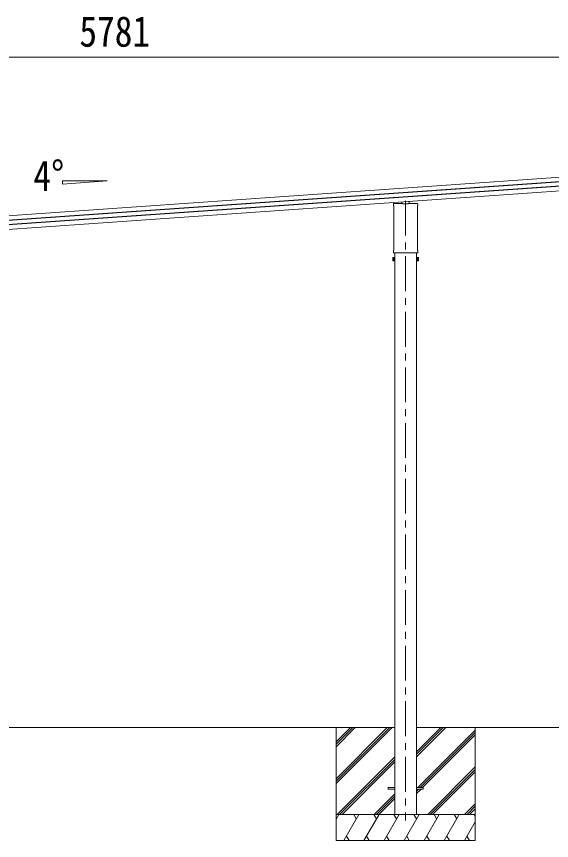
# Model space of a CAD drawing. Units: millimetres at full size, sheet at 1:40; details may follow other scales. Extents: x -11243 to 11243, y -7760 to 7760.
# Drawn here: x 4439 to 7516, y -5093 to -353 of the extents above; entities that cross this region are included whole.
import ezdxf
from ezdxf.enums import TextEntityAlignment as Align

# ---------------------------------------------------------------- set-up
doc = ezdxf.new("R2010")
doc.units = ezdxf.units.MM
doc.header["$LTSCALE"] = 40
doc.linetypes.add('CHAIN1', pattern=[8, 5, -1, 1, -1])
for name, color, linetype, lineweight in [('0-0_0', 7, 'Continuous', 9), ('0-1_本体', 5, 'CHAIN1', 9), ('0-3_ELV2', 4, 'Continuous', 9), ('0-6_OTH_LINE', 6, 'Continuous', 9), ('0-7_SHAPE', 4, 'Continuous', 9)]:
    doc.layers.add(name, color=color, linetype=linetype, lineweight=lineweight)
doc.styles.add('ＭＳ ゴシック', font='')
doc.styles.get('ＭＳ ゴシック').set_extended_font_data('MS Gothic')

msp = doc.modelspace()

# ---------------------------------------------------------------- linework, layer by layer
at = {"layer": '0-0_0'}
for p, q in [((3439.4, -4443.12), (6614.44, -4443.12)), ((6276.94, -4443.12), (6276.94, -5093.12)), ((6276.94, -4737.3), (6571.12, -4443.12)), ((6276.94, -4751.44), (6585.26, -4443.12)), ((6276.94, -4765.58), (6599.4, -4443.12)), ((6276.94, -4553.45), (6387.27, -4443.12)), ((6276.94, -4539.31), (6373.13, -4443.12)), ((6276.94, -4525.17), (6358.99, -4443.12)), ((6739.44, -4611.45), (6907.77, -4443.12)), ((6739.44, -4597.31), (6893.63, -4443.12)), ((6739.44, -4583.17), (6879.49, -4443.12)), ((6739.44, -4443.12), (7965.93, -4443.12)), ((7076.94, -4443.12), (7076.94, -5093.12)), ((6746.12, -4788.62), (7076.94, -4457.8)), ((6760.26, -4788.62), (7076.94, -4471.94)), ((6774.4, -4788.62), (7076.94, -4486.09)), ((6283.25, -4943.12), (6614.44, -4611.93)), ((6297.39, -4943.12), (6614.44, -4626.08)), ((6311.53, -4943.12), (6614.44, -4640.22)), ((6803.75, -4943.12), (7076.94, -4669.93)), ((6817.89, -4943.12), (7076.94, -4684.07)), ((6832.03, -4943.12), (7076.94, -4698.22)), ((6614.44, -4824.06), (6495.38, -4943.12)), ((6739.44, -4823.58), (6765.4, -4797.62)), ((6739.44, -4809.44), (6751.26, -4797.62)), ((6509.52, -4943.12), (6614.44, -4838.21)), ((6523.67, -4943.12), (6614.44, -4852.35)), ((7015.88, -4943.12), (7076.94, -4882.06)), ((7030.02, -4943.12), (7076.94, -4896.21)), ((7044.17, -4943.12), (7076.94, -4910.35)), ((7076.94, -4943.12), (6276.94, -4943.12)), ((6276.94, -4970.63), (6292.82, -4943.12)), ((6321.69, -5093.12), (6408.29, -4943.12)), ((6393.29, -4969.1), (6378.29, -4943.12)), ((6437.16, -5093.12), (6523.76, -4943.12)), ((6508.76, -4969.11), (6493.76, -4943.12)), ((6552.63, -5093.12), (6639.23, -4943.12)), ((6624.23, -4969.1), (6609.23, -4943.12)), ((6668.1, -5093.12), (6754.7, -4943.12)), ((6739.7, -4969.1), (6724.7, -4943.12)), ((6783.57, -5093.12), (6870.17, -4943.12)), ((6855.17, -4969.1), (6840.17, -4943.12)), ((6899.04, -5093.12), (6985.64, -4943.12)), ((6955.64, -4943.12), (6970.64, -4969.1)), ((7071.11, -4943.12), (7076.94, -4953.22)), ((7014.51, -5093.12), (7076.94, -4984.98)), ((6336.68, -5067.14), (6351.68, -5093.12)), ((6452.16, -5067.14), (6467.15, -5093.12)), ((6567.63, -5067.14), (6582.63, -5093.12)), ((6683.1, -5067.14), (6698.09, -5093.12)), ((6798.57, -5067.14), (6813.56, -5093.12)), ((6914.04, -5067.14), (6929.03, -5093.12)), ((7029.51, -5067.14), (7044.5, -5093.12)), ((6276.94, -5093.12), (7076.94, -5093.12))]:
    msp.add_line(p, q, dxfattribs=at)
at = {"layer": '0-1_本体'}
msp.add_line((6676.94, -1412.3), (6676.94, -4977.86), dxfattribs=at)
at = {"layer": '0-3_ELV2'}
for p, q in [((2214.22, -1651.02), (7828.92, -1258.4)), ((2216.03, -1676.92), (7830.73, -1284.3)), ((2216.12, -1678.31), (7830.83, -1285.7)), ((2217.75, -1701.54), (7832.45, -1308.92)), ((2217.85, -1702.95), (7832.55, -1310.33)), ((2219.66, -1728.83), (7834.36, -1336.21)), ((6655.94, -1428.22), (6655.94, -1418.38)), ((6697.94, -1428.22), (6697.94, -1415.44)), ((6606.69, -1437.22), (6606.69, -1432.47)), ((6608.48, -1440.69), (6608.48, -1440.69)), ((6608.69, -1441.1), (6608.69, -1697.85)), ((6610.94, -1428.22), (6660.94, -1428.22)), ((6661.44, -1430.22), (6661.44, -1428.72)), ((6692.44, -1430.22), (6661.44, -1430.22)), ((6692.44, -1428.72), (6692.44, -1430.22)), ((6692.94, -1428.22), (6742.94, -1428.22)), ((6745.19, -1697.85), (6745.19, -1441.1)), ((6745.4, -1440.69), (6745.4, -1440.69)), ((6747.19, -1432.47), (6747.19, -1437.22)), ((6606.69, -1709.72), (6606.69, -1701.72)), ((6608.48, -1698.26), (6608.48, -1698.26)), ((6745.4, -1698.26), (6745.4, -1698.26)), ((6747.19, -1701.72), (6747.19, -1709.72)), ((6602.94, -1740.62), (6603.7, -1739.31)), ((6602.94, -1740.62), (6602.94, -1757.62)), ((6609.94, -1739.31), (6603.7, -1739.31)), ((6609.94, -1744.22), (6603.7, -1744.22)), ((6608.39, -1713.12), (6608.39, -1713.12)), ((6608.69, -1713.22), (6608.67, -1713.22)), ((6608.69, -1713.22), (6745.19, -1713.22)), ((6609.94, -1758.94), (6609.94, -1739.31)), ((6609.94, -1739.92), (6612.44, -1739.92)), ((6614.44, -1713.22), (6614.44, -4943.12)), ((6739.44, -4943.12), (6739.44, -1713.22)), ((6743.94, -1739.92), (6741.44, -1739.92)), ((6743.94, -1758.94), (6743.94, -1739.31)), ((6743.94, -1739.31), (6750.18, -1739.31)), ((6743.94, -1744.22), (6750.18, -1744.22)), ((6745.21, -1713.22), (6745.19, -1713.22)), ((6750.94, -1740.62), (6750.18, -1739.31)), ((6750.94, -1740.62), (6750.94, -1757.62)), ((6602.94, -1757.62), (6603.7, -1758.94)), ((6609.94, -1754.03), (6603.7, -1754.03)), ((6609.94, -1758.94), (6603.7, -1758.94)), ((6612.44, -1758.32), (6609.94, -1758.32)), ((6741.44, -1758.32), (6743.94, -1758.32)), ((6743.94, -1754.03), (6750.18, -1754.03)), ((6743.94, -1758.94), (6750.18, -1758.94)), ((6750.94, -1757.62), (6750.18, -1758.94)), ((6576.94, -4788.62), (6614.44, -4788.62)), ((6576.94, -4788.62), (6576.94, -4797.62)), ((6576.94, -4797.62), (6614.44, -4797.62)), ((6739.44, -4788.62), (6776.94, -4788.62)), ((6739.44, -4797.62), (6776.94, -4797.62)), ((6776.94, -4788.62), (6776.94, -4797.62))]:
    msp.add_line(p, q, dxfattribs=at)
for points in [[(6608.5, -1713.19), (6608.44, -1713.16), (6608.39, -1713.12)], [(6608.67, -1713.22), (6608.51, -1713.19), (6608.5, -1713.19)], [(6745.38, -1713.19), (6745.22, -1713.22), (6745.21, -1713.22)], [(6745.49, -1713.12), (6745.49, -1713.12), (6745.38, -1713.19)]]:
    msp.add_lwpolyline(points, dxfattribs=at)
for points in [[(6612.44, -1759.62), (6612.44, -1738.62), (6614.44, -1738.62), (6614.44, -1759.62)], [(6741.44, -1759.62), (6741.44, -1738.62), (6739.44, -1738.62), (6739.44, -1759.62)]]:
    msp.add_lwpolyline(points, close=True, dxfattribs=at)
for centre, radius, start, end in [((6610.94, -1432.47), 4.25, 90, 180), ((6610.94, -1437.22), 4.25, 180, 234.62358), ((6608.19, -1441.1), 0.5, 0.0463, 54.58271), ((6742.94, -1432.47), 4.25, 0, 90), ((6745.69, -1441.1), 0.5, 125.41729, 179.9537), ((6742.94, -1437.22), 4.25, 305.37642, 0), ((6610.94, -1701.72), 4.25, 125.37642, 180), ((6608.19, -1697.85), 0.5, 305.4181, 359.95288), ((6745.69, -1697.85), 0.5, 180.04713, 234.58188), ((6742.94, -1701.72), 4.25, 0, 54.62358), ((6607.28, -1741.76), 4.34, 145.61575, 214.38425), ((6619.18, -1749.12), 16.24, 162.41205, 197.58795), ((6610.94, -1709.72), 4.25, 180, 233.11111), ((6742.94, -1709.72), 4.25, 306.88889, 360), ((6746.59, -1741.76), 4.34, 325.61575, 34.38425), ((6734.7, -1749.12), 16.24, 342.41205, 17.58795), ((6607.28, -1756.48), 4.34, 145.61575, 214.38425), ((6746.59, -1756.48), 4.34, 325.61575, 34.38425)]:
    msp.add_arc(centre, radius, start, end, dxfattribs=at)
for centre, major_axis, ratio, start_param, end_param in [((6661, -1428.66), (0.481, -0.181), 0.828259, 1.9947436, 1.996569), ((6660.94, -1428.72), (0.354, 0.354), 0.999467, 5.4996506, 7.06672), ((6661, -1428.66), (-0.181, 0.481), 0.828259, 4.2866163, 4.2884417), ((6692.94, -1428.72), (0.354, -0.354), 0.999467, 2.358058, 3.9251274), ((6692.88, -1428.66), (0.181, 0.481), 0.828259, 1.9947436, 1.996569), ((6692.88, -1428.66), (0.481, 0.181), 0.828259, 1.1450236, 1.146849)]:
    msp.add_ellipse(centre, major_axis=major_axis, ratio=ratio, start_param=start_param, end_param=end_param, dxfattribs=at)
at = {"layer": '0-6_OTH_LINE'}
msp.add_line((7890.94, -587.29), (2109.94, -587.29), dxfattribs=at)
at = {"layer": '0-7_SHAPE'}
for p, q in [((4703.19, -1298.33), (4961.2, -1298.33)), ((4703.19, -1316.37), (4961.2, -1298.33)), ((4703.19, -1298.33), (4703.19, -1316.37))]:
    msp.add_line(p, q, dxfattribs=at)

# ---------------------------------------------------------------- texts
at = {"layer": '0-6_OTH_LINE', "color": 7, "style": 'ＭＳ ゴシック', "width": 0.85}
msp.add_text('5781', height=176, dxfattribs=at).set_placement((4800.44, -579.29), align=Align.BOTTOM_LEFT)
at = {"layer": '0-7_SHAPE', "color": 7, "style": 'ＭＳ ゴシック', "width": 0.85}
msp.add_text('4°', height=176, dxfattribs=at).set_placement((4536.36, -1408.87), align=Align.BOTTOM_LEFT)

doc.saveas('drawing.dxf')
